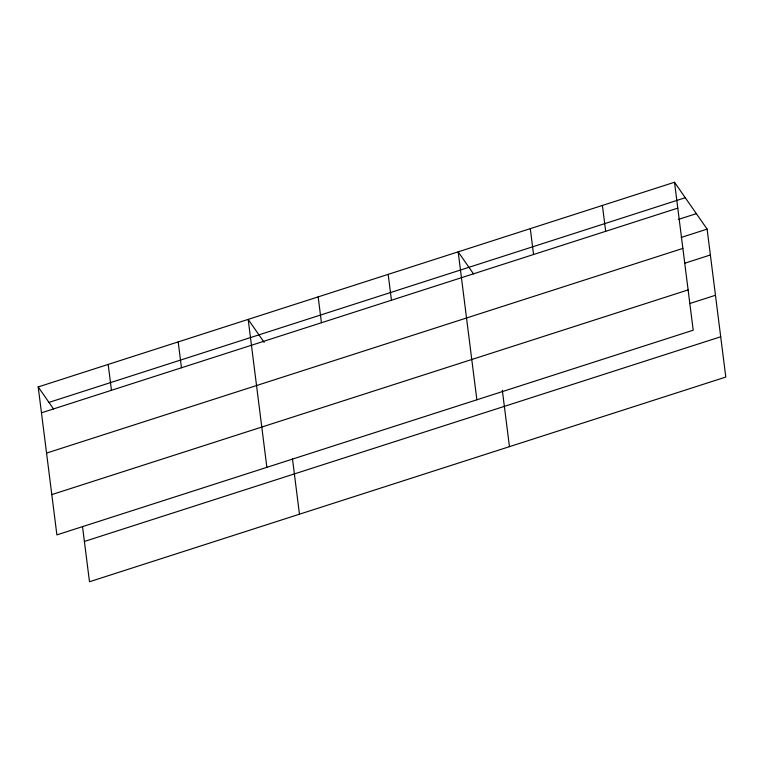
<?xml version="1.0" encoding="UTF-8"?>
<svg xmlns="http://www.w3.org/2000/svg" width="764" height="764" viewBox="0 0 764 764"><rect width="100%" height="100%" fill="white"/><g stroke="black" fill="none" stroke-linecap="round" stroke-linejoin="round"><path stroke-width="1.15" d="M674.516 182.252L693.206 330.201L56.889 534.886L38.2 386.937L674.516 182.252L707.111 229.114L725.8 377.063L89.483 581.748L82.502 526.472M48.953 402.408L685.27 197.714M41.466 412.808L677.783 208.114M678.327 219.449L696.357 213.643M681.192 237.451L707.111 229.114M46.556 453.09L682.873 248.405M684.458 263.313L710.377 254.975M51.799 494.604L688.116 289.909M689.548 303.604L715.467 295.267M84.393 541.466L720.71 336.771M473.489 273.865L458.171 251.843L476.86 399.792M264.153 342.358L248.185 319.39L266.875 467.339M38.2 386.937L53.518 408.969M602.404 205.449L605.671 231.311M530.283 228.646L533.558 254.507M502.32 390.223L509.454 446.653M388.179 274.362L391.445 300.223M318.177 296.881L321.443 322.742M292.488 458.925L299.469 514.201M178.193 341.909L181.46 367.771M108.192 364.428L111.458 390.289"/></g></svg>
